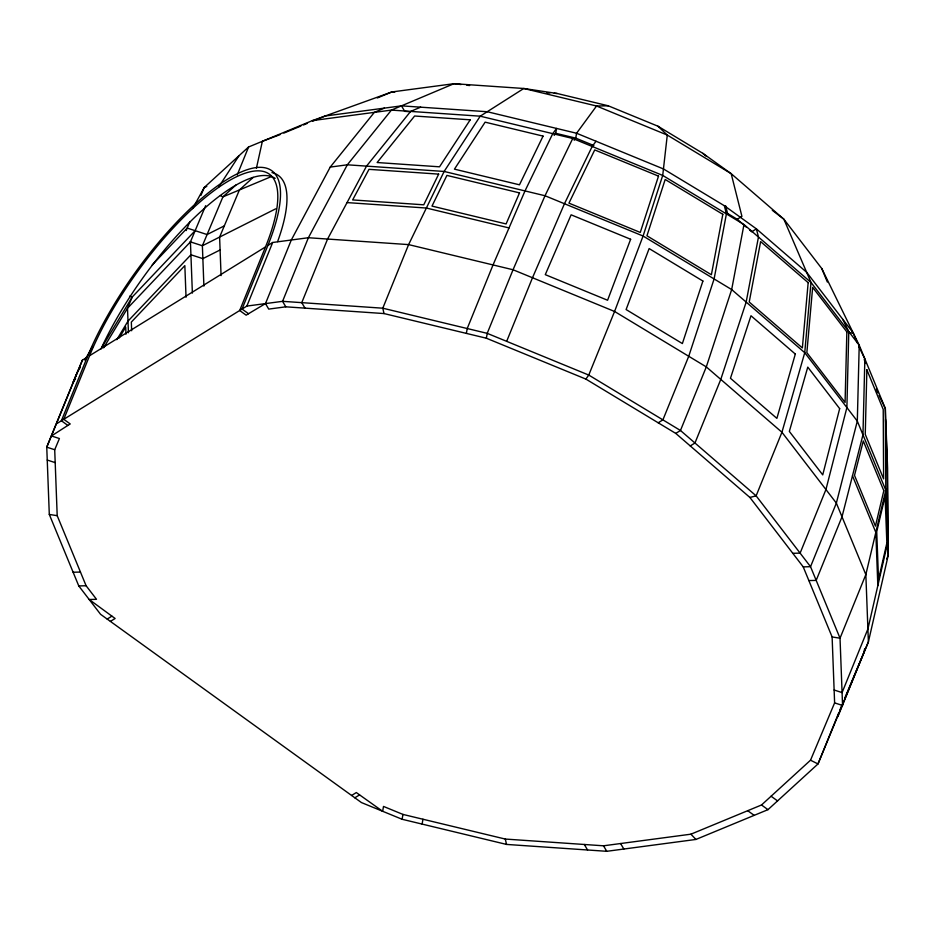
<?xml version="1.0" encoding="UTF-8"?>
<svg xmlns="http://www.w3.org/2000/svg" width="935" height="935" viewBox="0 0 935 935"><rect width="100%" height="100%" fill="white"/><g stroke="black" fill="none" stroke-linecap="round" stroke-linejoin="round"><path stroke-width="1.4" d="M466.366 333.398L467.219 328.536L493.037 264.944L525.002 190.927L552.749 133.658L556.57 128.434L555.717 133.296L554.186 135.376M192.622 208.587L204.251 187.479L248.57 146.994L312.407 120.603L391.847 91.957L453.978 83.694L523.787 88.486L557.131 93.488L608.253 105.795L657.96 126.213L702.863 153.352L731.182 173.676L783.881 219.211L821.795 268.567L859.218 345.214L885.34 408.56L887.596 468.178L888.25 555.18L868.393 641.878L817.996 763.953L767.974 809.652L695.932 839.443L606.757 851.306L506.536 844.422L402.097 819.27L402.95 814.42L383.502 806.426L382.649 811.288L356.317 792.553L351.607 795.475M486.364 338.213L487.217 333.351L513.046 269.759L545.011 195.742L572.746 138.474L662.716 175.429L743.979 224.529L810.996 282.44L859.218 345.214L857.313 421.124L836.357 503.1L810.54 566.692L840.027 638.196L842.564 705.469L834.616 702.886L832.115 636.957L803.223 566.879L749.893 497.455L675.76 433.408L585.871 379.084L486.364 338.213L384.016 313.564L285.806 306.82L268.731 309.099L265.482 303.594L291.311 240.003L330.242 167.084L374.339 112.364L384.39 108.121M422.106 824.086L422.947 819.235M743.979 224.529L731.673 289.57L706.299 366.894L680.47 430.486L675.76 433.408M256.412 168.218L262.373 141.29L279.951 134.698M864.665 648.82L863.683 653.086L837.865 716.678M402.097 819.27L361.448 802.569L100.571 614.307L78.774 585.941L49.298 514.437L46.75 447.152L82.409 360.15L87.236 357.17A161.054 51.144 -54.2 0 1 226.995 179.532A161.054 51.144 -54.2 0 1 267.866 245.461L242.036 309.053L248.511 313.716L265.482 303.594M87.236 357.17L61.406 420.762L67.869 425.425L70.23 423.964L63.767 419.301L89.585 355.709A156.846 49.812 -54.2 0 1 225.709 182.711A156.846 49.812 -54.2 0 1 265.505 246.922L239.687 310.514L246.15 315.177L248.511 313.716M237.245 174.903L248.57 146.994M56.591 423.742L246.863 306.072L272.681 242.481L308.386 237.735L408.607 244.608L513.046 269.759L614.576 311.472L706.299 366.894L781.94 432.25L836.357 503.1L865.845 574.593L868.393 641.878L844.924 697.732M506.665 341.345L532.494 277.753L564.459 203.736L592.194 146.456L596.027 141.243M838.87 712.54L817.996 763.953L810.528 760.202L761.511 804.988L690.907 834.184L603.519 845.801L505.297 839.057L402.95 814.42M839.969 709.829L841.617 705.773M82.409 360.15L72.568 383.56L75.56 378.617M110.412 621.401L115.122 618.491L89.199 599.51L96.515 599.312L86.102 585.742L57.199 515.676L54.709 449.735L59.419 438.538L51.46 435.955L67.869 425.425M186.147 230.583L189.945 221.548M200.955 195.345L204.251 187.479L206.787 186.427M103.645 347.82L127.511 308.246L190.436 241.885L205.642 205.7M886.684 558.92L888.25 555.18L885.796 490.197L885.34 408.56L879.064 395.388M810.528 760.202L834.616 702.886M80.258 367.42L77.278 372.364L46.75 447.152L54.709 449.735M84.734 359.998L92.939 346.394M101.646 347.738L132.209 297.049L195.146 230.688M116.805 339.685L127.99 321.137L190.927 254.776L202.86 258.644L220.099 249.961M119.154 337.979L125.722 327.086L125.991 334.169M218.603 187.117L238.986 155.748M585.871 379.084L588.758 375.064L614.576 311.472L643.081 236.029L662.716 175.429L667.286 135.072L657.96 126.213M574.195 140.203L575.726 138.111L576.579 133.249L596.553 106.006L608.253 105.795M152.23 264.967L187.187 228.093L207.079 234.556L224.318 225.873M235.819 185.083L222.916 196.864L202.381 245.753L203.9 286.11M253.175 177.381L239.407 189.969L219.608 237.081L221.069 275.603M89.585 355.709L265.505 246.922M267.866 245.461L272.681 242.481M725.49 212.198L737.201 219.269L741.922 216.359L731.182 173.676L667.286 135.072L596.553 106.006L523.787 88.486L480.216 116.185L444.137 171.456L408.607 244.608L382.789 308.199L384.016 313.564M107.174 619.075L111.896 616.153M658.193 422.784L662.903 419.873L688.733 356.282L714.106 278.946L726.413 213.916L724.356 205.735L663.453 168.943L576.579 133.249L487.217 111.732L401.477 105.854L325.181 115.998L312.629 121.188M690.24 445.925L694.962 443.003L720.78 379.411L746.165 302.087L758.46 237.046L756.403 228.876L724.356 205.735M354.833 797.812L359.554 794.89M275.685 208.832L202.381 245.753L190.167 241.791M420.668 107.163L410.617 111.405L366.52 166.126L327.577 239.044L301.76 302.648L304.997 308.141M271.676 176.446L222.916 196.864L220.426 195.614M283.878 133.074L300.906 126.038M303.524 124.951L307.451 123.326M377.319 97.965L391.847 91.957L394.745 92.121M749.893 497.455L756.123 495.842L781.94 432.25L804.743 352.694L810.996 282.44L783.881 219.211L772.31 210.305M312.407 120.603L391.414 110.096L480.216 116.185L572.746 138.474M330.242 167.084L347.329 164.805L444.137 171.456L545.011 195.742L643.081 236.029L731.673 289.57L804.743 352.694L857.313 421.124L885.796 490.197L865.845 574.593L840.027 638.196L832.115 636.957M246.863 306.072L282.569 301.327L382.789 308.199L487.217 333.351L588.758 375.064L680.47 430.486L756.123 495.842L810.54 566.692L803.223 566.879M848.326 333.024L853.199 332.895L857.313 342.853M73.129 572.243L80.445 572.056M792.798 553.31L800.115 553.123L825.944 489.531L846.888 407.555L848.793 331.644L842.774 319.326M78.774 585.941L86.102 585.742M808.869 580.577L816.185 580.39L842.014 516.786L862.958 434.822L864.863 358.911L858.844 346.581M547.022 92.787L549.909 92.986M554.245 93.29L557.131 93.488M410.196 111.721L404.715 111.347L401.477 105.854M347.049 202.591L426.372 208.037L509.026 227.941M461.095 84.547L453.978 83.694L391.414 110.096L347.329 164.805L308.386 237.735L282.569 301.327L285.806 306.82M466.787 85.214L469.627 85.552M49.298 514.437L57.199 515.676M555.717 133.296L575.726 138.111L593.877 145.568M129.556 296.185L132.209 297.049L127.511 308.246L128.434 332.743M834.125 690.007L842.084 692.59L867.902 628.998L887.759 542.3L887.105 455.287M47.241 460.043L55.2 462.626M771.094 796.234L777.558 800.898M761.511 804.988L767.974 809.652M747.708 810.692L754.183 815.355M702.863 153.352L706.135 156.168M737.201 219.269L746.516 227.322M749.625 229.998L751.693 231.786L756.403 228.876L806.636 272.272L853.199 332.895M690.907 834.184L695.932 839.443M620.595 843.534L623.832 849.027M603.519 845.801L606.757 851.306M584.317 844.48L587.566 849.985M864.209 359.578L865.822 363.481M876.375 389.089L877.918 392.817M821.795 268.567L827.346 282.031M852.486 475.81L875.826 532.401L877.836 585.649M725.63 205.747L727.699 214.01M505.297 839.057L506.536 844.422M885.562 419.57L886.976 456.899M885.948 488.982L887.525 530.881M190.436 241.885L192.376 293.064M186.042 297.236L184.838 265.645L131.332 322.084L131.66 330.756M271.991 172.589A161.054 51.144 -54.2 0 1 277.613 241.616M100.968 349A156.846 49.812 -54.2 0 1 192.271 219.713A156.846 49.812 -54.2 0 1 275.159 178.363M846.853 331.89L845.076 402.424L806.847 352.647L812.655 287.372L846.853 331.89M866.874 369.792L865.249 434.354L883.61 478.872L883.224 409.46L866.874 369.792M808.167 282.674L802.359 347.949L749.215 302.028L760.634 241.604L808.167 282.674M722.813 214.314L711.383 274.738L646.95 235.795L665.182 179.485L722.813 214.314M886.859 543.083L878.526 579.455L876.726 531.711L885.094 496.298L886.859 543.083M883.809 490.711L875.44 526.125L854.508 475.389L863.297 440.993L883.809 490.711M839.665 408.63L822.73 474.886L789.339 431.421L807.77 367.104L839.665 408.63M795.311 354.061L776.88 418.377L730.457 378.266L750.98 315.75L795.311 354.061M658.509 176.131L640.276 232.441L568.947 203.14L594.718 149.927L658.509 176.131M702.898 281.049L682.375 343.566L626.099 309.555L649.135 248.57L702.898 281.049M630.634 239.266L607.586 300.252L545.28 274.656L571.121 214.816L630.634 239.266M519.521 192.89L506.104 223.944L431.993 206.097L446.907 175.406L519.521 192.89M543.06 136.113L519.474 184.814L454.445 169.153L485.125 122.158L543.06 136.113M438.667 174.12L423.765 204.812L352.647 199.926L368.986 169.34L438.667 174.12M470.212 119.82L439.532 166.816L377.121 162.526L414.614 116.01L470.212 119.82"/></g></svg>
